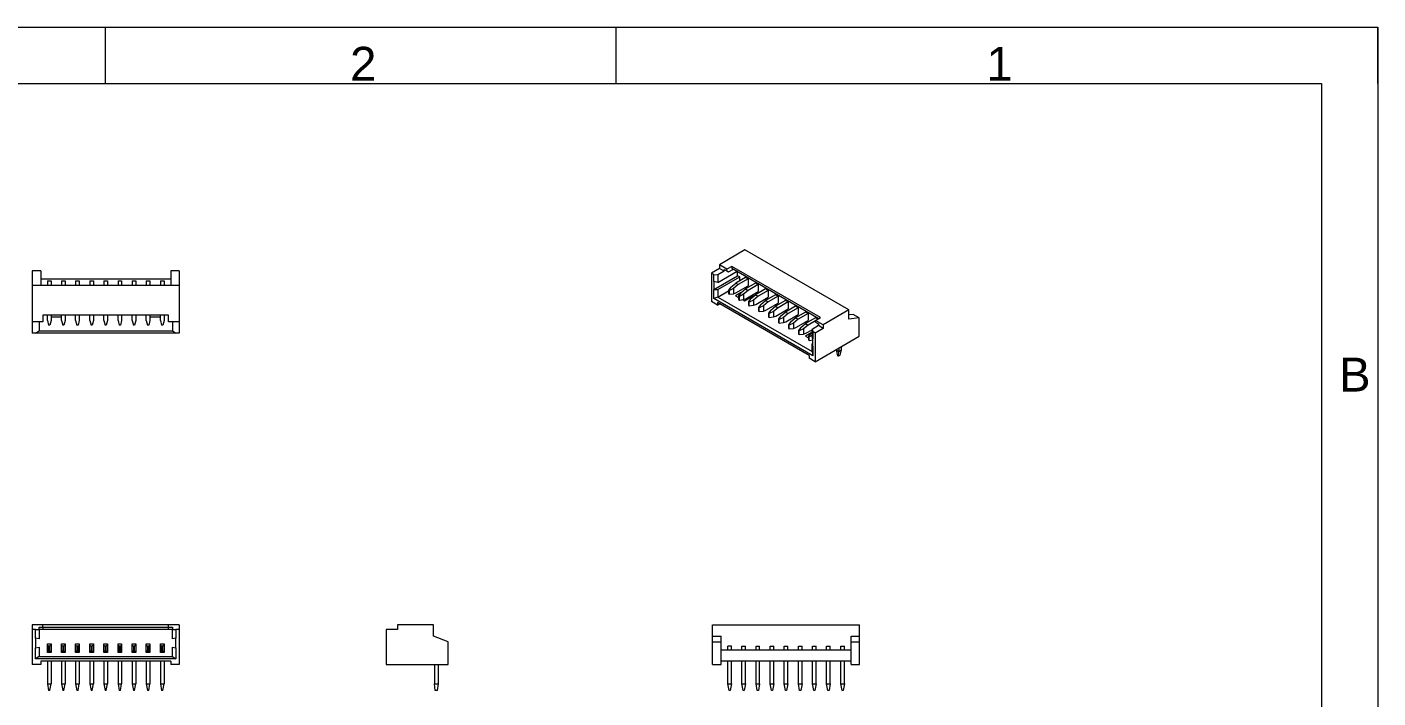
# Model space of a CAD drawing. Header units: millimetres. Extents: x 0 to 180, y 0 to 120.
# Drawn here: x 60.5 to 180, y 60.7 to 120 of the extents above; entities that cross this region are included whole.
import ezdxf

# ---------------------------------------------------------------- set-up
doc = ezdxf.new("R2010")
doc.units = ezdxf.units.MM
doc.layers.add('1', color=7, linetype='Continuous', true_color=0xffffff)
doc.layers.add('256', color=7, linetype='Continuous', true_color=0xffffff)
doc.styles.add('Arial monospaced for SAP', font='Arial monospaced for SAP')

msp = doc.modelspace()

# ---------------------------------------------------------------- linework, layer by layer
at = {"layer": '1', "color": 7, "linetype": 'Continuous', "lineweight": 13}
for p, q in [((123.986846, 100.280623), (121.724104, 98.974228)), ((133.179234, 94.973395), (123.986846, 100.280623)), ((60.927727, 98.427727), (60.927727, 97.127727)), ((61.677727, 98.427727), (60.927727, 98.427727)), ((61.677727, 98.427727), (61.677727, 97.127727)), ((73.177727, 98.427727), (73.177727, 97.127727)), ((73.927727, 98.427727), (73.177727, 98.427727)), ((73.927727, 98.427727), (73.927727, 97.127727)), ((121.724104, 98.647629), (121.016997, 98.239381)), ((121.016997, 98.239381), (121.016997, 95.708242)), ((121.229129, 98.116907), (121.016997, 98.239381)), ((121.229129, 98.116907), (121.582683, 98.076082)), ((121.229129, 97.484122), (121.229129, 98.116907)), ((122.148368, 98.40268), (121.582683, 98.076082)), ((121.582683, 97.402472), (123.297406, 98.392468)), ((121.582683, 98.076082), (121.582683, 97.402472)), ((121.724104, 98.974228), (121.724104, 98.647629)), ((122.395856, 98.586392), (121.724104, 98.974228)), ((122.148368, 98.40268), (121.724104, 98.647629)), ((122.148368, 98.56598), (122.395856, 98.423093)), ((122.148368, 98.40268), (122.148368, 98.56598)), ((122.82012, 98.831341), (122.395856, 98.586392)), ((122.395856, 98.423093), (122.395856, 98.586392)), ((122.395856, 98.423093), (122.537277, 98.341443)), ((122.537277, 98.341443), (122.961541, 98.586392)), ((122.82012, 98.831341), (122.82012, 98.668042)), ((130.669005, 94.299785), (122.82012, 98.831341)), ((122.82012, 98.668042), (130.52748, 94.218195)), ((123.315094, 97.994432), (123.315094, 98.38226)), ((73.927727, 97.127727), (60.927727, 97.127727)), ((60.927727, 97.127727), (60.927727, 93.927727)), ((61.677727, 97.727727), (73.177727, 97.727727)), ((62.267727, 97.546057), (62.267727, 97.127727)), ((62.267727, 97.546057), (62.587727, 97.546057)), ((62.587727, 97.546057), (62.587727, 97.127727)), ((63.517727, 97.546057), (63.517727, 97.127727)), ((63.517727, 97.546057), (63.837727, 97.546057)), ((63.837727, 97.546057), (63.837727, 97.127727)), ((64.767727, 97.546057), (64.767727, 97.127727)), ((64.767727, 97.546057), (65.087727, 97.546057)), ((65.087727, 97.546057), (65.087727, 97.127727)), ((66.017727, 97.546057), (66.017727, 97.127727)), ((66.017727, 97.546057), (66.337727, 97.546057)), ((66.337727, 97.546057), (66.337727, 97.127727)), ((67.267727, 97.546057), (67.267727, 97.127727)), ((67.267727, 97.546057), (67.587727, 97.546057)), ((67.587727, 97.546057), (67.587727, 97.127727)), ((68.517727, 97.546057), (68.517727, 97.127727)), ((68.517727, 97.546057), (68.837727, 97.546057)), ((68.837727, 97.546057), (68.837727, 97.127727)), ((69.767727, 97.546057), (69.767727, 97.127727)), ((69.767727, 97.546057), (70.087727, 97.546057)), ((70.087727, 97.546057), (70.087727, 97.127727)), ((71.017727, 97.546057), (71.017727, 97.127727)), ((71.017727, 97.546057), (71.337727, 97.546057)), ((71.337727, 97.546057), (71.337727, 97.127727)), ((72.267727, 97.546057), (72.267727, 97.127727)), ((72.267727, 97.546057), (72.587727, 97.546057)), ((72.587727, 97.546057), (72.587727, 97.127727)), ((73.927727, 97.127727), (73.927727, 93.927727)), ((121.229129, 96.7901), (123.315094, 97.994432)), ((121.229129, 97.484122), (121.229129, 96.7901)), ((121.582683, 97.402472), (121.229129, 97.484122)), ((121.582683, 96.7901), (123.527226, 97.912783)), ((122.742338, 97.002389), (122.537277, 96.728862)), ((122.968612, 96.871749), (122.607988, 96.688038)), ((122.742338, 97.002389), (123.166602, 97.345317)), ((123.392876, 97.214678), (122.968612, 96.871749)), ((122.968612, 96.871749), (122.968612, 96.409846)), ((124.050485, 97.855628), (123.166602, 97.345317)), ((123.166602, 97.345317), (123.392876, 97.214678)), ((123.180744, 96.479831), (124.27676, 97.112616)), ((123.527226, 97.912783), (123.315094, 97.994432)), ((124.27676, 97.724988), (123.392876, 97.214678)), ((123.527226, 97.553528), (123.527226, 97.912783)), ((123.626221, 96.492078), (124.050485, 96.835007)), ((124.138936, 96.886002), (124.011692, 96.959467)), ((124.27676, 97.724988), (124.050485, 97.855628)), ((124.934369, 97.345317), (124.050485, 96.835007)), ((124.050485, 96.835007), (124.27676, 96.704368)), ((124.27676, 97.724988), (124.27676, 97.112616)), ((125.160643, 97.214678), (124.27676, 96.704368)), ((125.160643, 97.214678), (124.934369, 97.345317)), ((125.818252, 96.835007), (124.934369, 96.324697)), ((125.160643, 97.214678), (125.160643, 96.602305)), ((126.044527, 96.704368), (125.818252, 96.835007)), ((121.547327, 95.402056), (121.016997, 95.708242)), ((121.229129, 96.7901), (121.582683, 96.7901)), ((121.229129, 95.994016), (121.229129, 96.7901)), ((121.582683, 96.11649), (121.229129, 95.994016)), ((129.997253, 90.931737), (121.229129, 95.994016)), ((129.679055, 90.952149), (121.547327, 95.647004)), ((121.547327, 95.647004), (121.547327, 95.402056)), ((121.582683, 96.7901), (121.582683, 96.11649)), ((121.582683, 96.11649), (122.537302, 96.66764)), ((121.582683, 96.11649), (129.926543, 91.29916)), ((122.607988, 96.688038), (122.537277, 96.728862)), ((122.537277, 96.728862), (122.537277, 96.402264)), ((122.537277, 96.402264), (122.607988, 96.361439)), ((122.607988, 96.361439), (122.607988, 96.688038)), ((122.607988, 96.361439), (122.968612, 96.409846)), ((122.968612, 96.409846), (123.180744, 96.479831)), ((123.661573, 96.520654), (123.155995, 96.228758)), ((123.155995, 96.228758), (123.42117, 96.075659)), ((123.626221, 96.492078), (123.42116, 96.218552)), ((123.491871, 96.177727), (123.42116, 96.218552)), ((123.42116, 96.218552), (123.42116, 95.891953)), ((123.42116, 95.891953), (123.491871, 95.851129)), ((123.852496, 96.361439), (123.491871, 96.177727)), ((123.491871, 95.851129), (123.491871, 96.177727)), ((123.491871, 95.851129), (123.852496, 95.899535)), ((123.750041, 95.885786), (123.933813, 95.779685)), ((124.27676, 96.704368), (123.852496, 96.361439)), ((123.852496, 96.361439), (123.852496, 95.899535)), ((123.852496, 95.899535), (124.064628, 95.969521)), ((123.933813, 95.779685), (124.746986, 96.249171)), ((124.064628, 95.969521), (125.160643, 96.602305)), ((124.510105, 95.981768), (124.305044, 95.708242)), ((124.375755, 95.667417), (124.305044, 95.708242)), ((124.305044, 95.708242), (124.305044, 95.381643)), ((124.365138, 96.143032), (124.46414, 96.085873)), ((124.736379, 95.851129), (124.375755, 95.667417)), ((124.375755, 95.340818), (124.375755, 95.667417)), ((124.510105, 95.981768), (124.934369, 96.324697)), ((124.746986, 96.249171), (124.647984, 96.306329)), ((125.160643, 96.194057), (124.736379, 95.851129)), ((124.736379, 95.851129), (124.736379, 95.389225)), ((125.022863, 96.375666), (124.895489, 96.449206)), ((124.934369, 96.324697), (125.160643, 96.194057)), ((124.948511, 95.45921), (126.044527, 96.091995)), ((126.044527, 96.704368), (125.160643, 96.194057)), ((125.393988, 95.471458), (125.818252, 95.814386)), ((126.044527, 95.683747), (125.620262, 95.340818)), ((125.906661, 95.865406), (125.779417, 95.93887)), ((126.702136, 96.324697), (125.818252, 95.814386)), ((125.818252, 95.814386), (126.044527, 95.683747)), ((126.044527, 96.704368), (126.044527, 96.091995)), ((126.92841, 96.194057), (126.044527, 95.683747)), ((126.92841, 96.194057), (126.702136, 96.324697)), ((127.586019, 95.814386), (126.702136, 95.304076)), ((126.92841, 96.194057), (126.92841, 95.581685)), ((127.812294, 95.683747), (126.92841, 95.173436)), ((127.812294, 95.683747), (127.586019, 95.814386)), ((127.812294, 95.683747), (127.812294, 95.071374)), ((61.877727, 94.527727), (61.877727, 93.927727)), ((72.977727, 94.527727), (61.877727, 94.527727)), ((62.267727, 94.027727), (62.267727, 94.527724)), ((62.587727, 94.527724), (62.587727, 94.027727)), ((63.517727, 94.027727), (63.517727, 94.527724)), ((63.837727, 94.527724), (63.837727, 94.027727)), ((64.767727, 94.027727), (64.767727, 94.527724)), ((65.087727, 94.527724), (65.087727, 94.027727)), ((66.017727, 94.027727), (66.017727, 94.527724)), ((66.337727, 94.527724), (66.337727, 94.027727)), ((67.267727, 94.027727), (67.267727, 94.527724)), ((67.587727, 94.527724), (67.587727, 94.027727)), ((68.517727, 94.027727), (68.517727, 94.527724)), ((68.837727, 94.527724), (68.837727, 94.027727)), ((69.767727, 94.027727), (69.767727, 94.527724)), ((70.087727, 94.527724), (70.087727, 94.027727)), ((71.017727, 94.027727), (71.017727, 94.527724)), ((71.337727, 94.527724), (71.337727, 94.027727)), ((72.267727, 94.027727), (72.267727, 94.527724)), ((72.587727, 94.527724), (72.587727, 94.027727)), ((72.977727, 93.927727), (72.977727, 94.527727)), ((121.547327, 95.402056), (121.759465, 95.524533)), ((124.305044, 95.381643), (124.375755, 95.340818)), ((124.375755, 95.340818), (124.736379, 95.389225)), ((124.736379, 95.389225), (124.948511, 95.45921)), ((125.393988, 95.471458), (125.188927, 95.197931)), ((125.188927, 95.197931), (125.188927, 94.871333)), ((125.259638, 95.157107), (125.188927, 95.197931)), ((125.188927, 94.871333), (125.259638, 94.830508)), ((125.620262, 95.340818), (125.259638, 95.157107)), ((125.259638, 94.830508), (125.259638, 95.157107)), ((125.259638, 94.830508), (125.620262, 94.878914)), ((125.620262, 95.340818), (125.620262, 94.878914)), ((125.620262, 94.878914), (125.832395, 94.9489)), ((125.832395, 94.9489), (126.92841, 95.581685)), ((126.277872, 94.961147), (126.072811, 94.687621)), ((126.072811, 94.687621), (126.072811, 94.361022)), ((126.143522, 94.646796), (126.072811, 94.687621)), ((126.504146, 94.830508), (126.143522, 94.646796)), ((126.143522, 94.320198), (126.143522, 94.646796)), ((126.277872, 94.961147), (126.702136, 95.304076)), ((126.92841, 95.173436), (126.504146, 94.830508)), ((126.504146, 94.830508), (126.504146, 94.368604)), ((126.504146, 94.368604), (126.716278, 94.43859)), ((126.790588, 95.35507), (126.663344, 95.428534)), ((126.702136, 95.304076), (126.92841, 95.173436)), ((126.716278, 94.43859), (127.812294, 95.071374)), ((127.161755, 94.450837), (126.956694, 94.177311)), ((127.161755, 94.450837), (127.586019, 94.793766)), ((127.812294, 94.663126), (127.388029, 94.320198)), ((127.674516, 94.844734), (127.547142, 94.918274)), ((128.469903, 95.304076), (127.586019, 94.793766)), ((127.586019, 94.793766), (127.812294, 94.663126)), ((127.600161, 93.928279), (128.696177, 94.561064)), ((128.696177, 95.173436), (127.812294, 94.663126)), ((128.696177, 95.173436), (128.469903, 95.304076)), ((129.353786, 94.793766), (128.469903, 94.283455)), ((128.696177, 95.173436), (128.696177, 94.561064)), ((129.58006, 94.663126), (128.696177, 94.152816)), ((129.58006, 94.663126), (129.353786, 94.793766)), ((129.58006, 94.663126), (129.58006, 94.050754)), ((133.179234, 94.973395), (130.916492, 93.667)), ((133.568143, 94.585559), (133.179233, 94.533743)), ((133.179234, 94.156898), (133.179234, 94.973395)), ((134.098473, 94.279373), (133.568143, 94.585559)), ((60.927727, 93.927727), (60.927727, 92.927727)), ((61.877727, 93.927727), (60.927727, 93.927727)), ((61.527727, 93.927727), (61.527727, 93.127727)), ((62.267727, 94.027727), (62.377727, 93.627727)), ((62.477727, 93.627727), (62.377727, 93.627727)), ((62.587727, 94.027727), (62.477727, 93.627727)), ((62.587737, 94.377727), (63.517718, 94.377727)), ((63.517727, 94.027727), (63.627727, 93.627727)), ((63.727727, 93.627727), (63.627727, 93.627727)), ((63.837727, 94.027727), (63.727727, 93.627727)), ((64.767727, 94.027727), (64.877727, 93.627727)), ((64.977727, 93.627727), (64.877727, 93.627727)), ((65.087727, 94.027727), (64.977727, 93.627727)), ((66.017727, 94.027727), (66.127727, 93.627727)), ((66.227727, 93.627727), (66.127727, 93.627727)), ((66.337727, 94.027727), (66.227727, 93.627727)), ((67.267727, 94.027727), (67.377727, 93.627727)), ((67.477727, 93.627727), (67.377727, 93.627727)), ((67.587727, 94.027727), (67.477727, 93.627727)), ((68.517727, 94.027727), (68.627727, 93.627727)), ((68.727727, 93.627727), (68.627727, 93.627727)), ((68.837727, 94.027727), (68.727727, 93.627727)), ((69.767727, 94.027727), (69.877727, 93.627727)), ((69.977727, 93.627727), (69.877727, 93.627727)), ((70.087727, 94.027727), (69.977727, 93.627727)), ((71.017727, 94.027727), (71.127727, 93.627727)), ((71.227727, 93.627727), (71.127727, 93.627727)), ((71.337727, 94.027727), (71.227727, 93.627727)), ((71.337737, 94.377727), (72.267718, 94.377727)), ((72.267727, 94.027727), (72.377727, 93.627727)), ((72.477727, 93.627727), (72.377727, 93.627727)), ((72.587727, 94.027727), (72.477727, 93.627727)), ((73.927727, 93.927727), (72.977727, 93.927727)), ((73.327727, 93.927727), (73.327727, 93.127727)), ((73.927727, 93.927727), (73.927727, 92.927727)), ((126.072811, 94.361022), (126.143522, 94.320198)), ((126.143522, 94.320198), (126.504146, 94.368604)), ((127.027405, 94.136486), (126.956694, 94.177311)), ((126.956694, 94.177311), (126.956694, 93.850712)), ((126.956694, 93.850712), (127.027405, 93.809887)), ((127.388029, 94.320198), (127.027405, 94.136486)), ((127.027405, 93.809887), (127.027405, 94.136486)), ((127.027405, 93.809887), (127.388029, 93.858294)), ((127.388029, 94.320198), (127.388029, 93.858294)), ((127.388029, 93.858294), (127.600161, 93.928279)), ((128.045639, 93.940527), (127.840578, 93.667)), ((127.911288, 93.626175), (127.840578, 93.667)), ((127.840578, 93.667), (127.840578, 93.340402)), ((127.840578, 93.340402), (127.911288, 93.299577)), ((128.271913, 93.809887), (127.911288, 93.626175)), ((127.911288, 93.299577), (127.911288, 93.626175)), ((127.911288, 93.299577), (128.271913, 93.347983)), ((128.045639, 93.940527), (128.469903, 94.283455)), ((128.696177, 94.152816), (128.271913, 93.809887)), ((128.271913, 93.809887), (128.271913, 93.347983)), ((128.271913, 93.347983), (128.484045, 93.417969)), ((128.558183, 94.334549), (128.430939, 94.408013)), ((128.469903, 94.283455), (128.696177, 94.152816)), ((128.484045, 93.417969), (129.58006, 94.050754)), ((128.929522, 93.430216), (128.724461, 93.15669)), ((129.155796, 93.299577), (128.795172, 93.115865)), ((128.929522, 93.430216), (129.353786, 93.773145)), ((129.58006, 93.642505), (129.155796, 93.299577)), ((129.155796, 93.299577), (129.155796, 92.837673)), ((129.442111, 93.824213), (129.314867, 93.897677)), ((130.23767, 94.283455), (129.353786, 93.773145)), ((129.353786, 93.773145), (129.58006, 93.642505)), ((130.244741, 94.026259), (129.58006, 93.642505)), ((130.492228, 93.585351), (129.926543, 93.258752)), ((129.926543, 93.258752), (129.997253, 93.054628)), ((129.926543, 92.585142), (129.926543, 93.258752)), ((130.916492, 93.340402), (130.209386, 92.932153)), ((130.439195, 94.167104), (130.23767, 94.283455)), ((130.244741, 94.054836), (130.669005, 94.299785)), ((130.244741, 93.891537), (130.244741, 94.054836)), ((130.916492, 93.667), (130.244741, 94.054836)), ((130.244741, 93.891537), (130.492228, 93.74865)), ((130.463944, 93.764983), (130.463944, 93.569024)), ((130.492228, 93.74865), (130.492228, 93.585351)), ((130.916492, 93.340402), (130.492228, 93.585351)), ((130.916492, 93.667), (130.916492, 93.340402)), ((134.098473, 94.279373), (133.179234, 94.156898)), ((134.098473, 92.64638), (134.098473, 94.279373)), ((61.227727, 92.927727), (60.927727, 92.927727)), ((61.227727, 92.927727), (61.527727, 93.127727)), ((73.627727, 92.927727), (61.227727, 92.927727)), ((61.527727, 93.127727), (73.327727, 93.127727)), ((73.327727, 93.127727), (73.627727, 92.927727)), ((73.927727, 92.927727), (73.627727, 92.927727)), ((128.795172, 93.115865), (128.724461, 93.15669)), ((128.724461, 93.15669), (128.724461, 92.830091)), ((128.724461, 92.830091), (128.795172, 92.789266)), ((128.795172, 92.789266), (128.795172, 93.115865)), ((128.795172, 92.789266), (129.155796, 92.837673)), ((129.155796, 92.837673), (129.367928, 92.907658)), ((129.848757, 92.948481), (129.34318, 92.656586)), ((129.34318, 92.656586), (129.608355, 92.503487)), ((129.367928, 92.907658), (129.926537, 93.230171)), ((129.813406, 92.919906), (129.608345, 92.64638)), ((129.608345, 92.64638), (129.608345, 92.319781)), ((129.679055, 92.605555), (129.608345, 92.64638)), ((129.608345, 92.319781), (129.679055, 92.278956)), ((129.92654, 92.73163), (129.679055, 92.605555)), ((129.679055, 92.278956), (129.679055, 92.605555)), ((129.679055, 92.278956), (129.99725, 92.321667)), ((129.813406, 92.919906), (129.926545, 93.011355)), ((129.997253, 92.421843), (129.926543, 92.585142)), ((129.937226, 92.313613), (129.997251, 92.278957)), ((129.997253, 93.054628), (129.997253, 92.421843)), ((130.209386, 92.932153), (129.997253, 93.054628)), ((129.997253, 91.727821), (129.997253, 92.421843)), ((130.209386, 92.932153), (130.209386, 90.401014)), ((130.209386, 90.401014), (134.098473, 92.64638)), ((129.679055, 90.952149), (129.679055, 90.7072)), ((129.926543, 91.97277), (129.997276, 92.013607)), ((129.926543, 91.29916), (129.926543, 91.97277)), ((129.926543, 91.97277), (129.997253, 91.727821)), ((129.926543, 91.29916), (129.997253, 90.931737)), ((129.997253, 91.727821), (129.997253, 90.931737)), ((132.05847, 91.468583), (132.05847, 91.435923)), ((132.05847, 91.435923), (132.284744, 91.305284)), ((132.05847, 91.435923), (132.189284, 90.931737)), ((132.259995, 90.890912), (132.189284, 90.931737)), ((132.259995, 90.890912), (132.284744, 91.305284)), ((132.401417, 90.972562), (132.259995, 90.890912)), ((132.284744, 91.599223), (132.284744, 91.305284)), ((132.284744, 91.305284), (132.532231, 91.448171)), ((132.401417, 90.972562), (132.532231, 91.448171)), ((132.532231, 91.448171), (132.532231, 91.74211)), ((130.209386, 90.401014), (129.679055, 90.7072)), ((60.927727, 67.109545), (60.927727, 66.709545)), ((61.877727, 67.109545), (60.927727, 67.109545)), ((72.977727, 67.109545), (61.877727, 67.109545)), ((61.877727, 66.909545), (61.877727, 67.109545)), ((72.977727, 66.909545), (72.977727, 67.109545)), ((73.927727, 67.109545), (72.977727, 67.109545)), ((73.927727, 67.109545), (73.927727, 66.709545)), ((93.241452, 67.109545), (93.241452, 66.709545)), ((96.441452, 67.109545), (93.241452, 67.109545)), ((96.441452, 66.109545), (96.441452, 67.109545)), ((121.128446, 66.109545), (121.128446, 67.109545)), ((121.128446, 67.109545), (134.128446, 67.109545)), ((134.128446, 66.109545), (134.128446, 67.109545)), ((60.927727, 66.709545), (60.927727, 63.609545)), ((61.227727, 66.709545), (60.927727, 66.709545)), ((61.227727, 66.709545), (61.527727, 66.709545)), ((61.227727, 65.934545), (61.227727, 66.709545)), ((61.227727, 65.934545), (61.227727, 65.084545)), ((61.527727, 65.884545), (61.227727, 65.934545)), ((61.527727, 66.709545), (61.527727, 66.909545)), ((61.527727, 66.909545), (61.877727, 66.909545)), ((61.877727, 66.709545), (61.527727, 66.709545)), ((61.527727, 66.709545), (61.527727, 65.884545)), ((61.877727, 66.909545), (72.977727, 66.909545)), ((61.877727, 66.909545), (61.877727, 66.709545)), ((72.977727, 66.709545), (61.877727, 66.709545)), ((72.977727, 66.709545), (72.977727, 66.909545)), ((72.977727, 66.909545), (73.327727, 66.909545)), ((73.327727, 66.709545), (72.977727, 66.709545)), ((73.327727, 66.909545), (73.327727, 66.709545)), ((73.327727, 66.709545), (73.627727, 66.709545)), ((73.327727, 65.884545), (73.327727, 66.709545)), ((73.627727, 65.934545), (73.327727, 65.884545)), ((73.927727, 66.709545), (73.627727, 66.709545)), ((73.627727, 66.709545), (73.627727, 65.934545)), ((73.627727, 65.084545), (73.627727, 65.934545)), ((73.927727, 66.709545), (73.927727, 63.609545)), ((92.241452, 66.709545), (92.241452, 63.609545)), ((93.241452, 66.709545), (92.241452, 66.709545)), ((97.741452, 65.609545), (96.441452, 66.109545)), ((121.128446, 66.109545), (121.878446, 66.109545)), ((121.128446, 65.609545), (121.128446, 66.109545)), ((121.878446, 65.609545), (121.878446, 66.109545)), ((133.378446, 65.609545), (133.378446, 66.109545)), ((133.378446, 66.109545), (134.128446, 66.109545)), ((134.128446, 65.609545), (134.128446, 66.109545)), ((61.227727, 65.084545), (61.527727, 65.134545)), ((61.227727, 64.109545), (61.227727, 65.084545)), ((61.527727, 65.134545), (61.527727, 64.309545)), ((62.267727, 65.434545), (62.587727, 65.434545)), ((62.267727, 65.314545), (62.267727, 65.434545)), ((62.267727, 64.748831), (62.267727, 65.314545)), ((62.267727, 65.314545), (62.377727, 65.234545)), ((62.377727, 64.834545), (62.267727, 64.748831)), ((62.267727, 64.684545), (62.267727, 64.748831)), ((62.587727, 64.684545), (62.267727, 64.684545)), ((62.377727, 65.234545), (62.377727, 64.834545)), ((62.477727, 65.234545), (62.377727, 65.234545)), ((62.377727, 64.834545), (62.477727, 64.834545)), ((62.587727, 65.314545), (62.477727, 65.234545)), ((62.477727, 64.834545), (62.477727, 65.234545)), ((62.477727, 64.834545), (62.587727, 64.748831)), ((62.587727, 65.434545), (62.587727, 65.314545)), ((62.587727, 65.314545), (62.587727, 64.748831)), ((62.587727, 64.748831), (62.587727, 64.684545)), ((63.517727, 65.434545), (63.837727, 65.434545)), ((63.517727, 65.314545), (63.517727, 65.434545)), ((63.517727, 64.748831), (63.517727, 65.314545)), ((63.517727, 65.314545), (63.627727, 65.234545)), ((63.627727, 64.834545), (63.517727, 64.748831)), ((63.517727, 64.684545), (63.517727, 64.748831)), ((63.837727, 64.684545), (63.517727, 64.684545)), ((63.627727, 65.234545), (63.627727, 64.834545)), ((63.727727, 65.234545), (63.627727, 65.234545)), ((63.627727, 64.834545), (63.727727, 64.834545)), ((63.837727, 65.314545), (63.727727, 65.234545)), ((63.727727, 64.834545), (63.727727, 65.234545)), ((63.727727, 64.834545), (63.837727, 64.748831)), ((63.837727, 65.434545), (63.837727, 65.314545)), ((63.837727, 65.314545), (63.837727, 64.748831)), ((63.837727, 64.748831), (63.837727, 64.684545)), ((64.767727, 65.434545), (65.087727, 65.434545)), ((64.767727, 65.314545), (64.767727, 65.434545)), ((64.767727, 64.748831), (64.767727, 65.314545)), ((64.767727, 65.314545), (64.877727, 65.234545)), ((64.877727, 64.834545), (64.767727, 64.748831)), ((64.767727, 64.684545), (64.767727, 64.748831)), ((65.087727, 64.684545), (64.767727, 64.684545)), ((64.877727, 65.234545), (64.877727, 64.834545)), ((64.977727, 65.234545), (64.877727, 65.234545)), ((64.877727, 64.834545), (64.977727, 64.834545)), ((65.087727, 65.314545), (64.977727, 65.234545)), ((64.977727, 64.834545), (64.977727, 65.234545)), ((64.977727, 64.834545), (65.087727, 64.748831)), ((65.087727, 65.434545), (65.087727, 65.314545)), ((65.087727, 65.314545), (65.087727, 64.748831)), ((65.087727, 64.748831), (65.087727, 64.684545)), ((66.017727, 65.434545), (66.337727, 65.434545)), ((66.017727, 65.314545), (66.017727, 65.434545)), ((66.017727, 65.314545), (66.127727, 65.234545)), ((66.017727, 64.748831), (66.017727, 65.314545)), ((66.127727, 64.834545), (66.017727, 64.748831)), ((66.017727, 64.684545), (66.017727, 64.748831)), ((66.337727, 64.684545), (66.017727, 64.684545)), ((66.127727, 65.234545), (66.127727, 64.834545)), ((66.227727, 65.234545), (66.127727, 65.234545)), ((66.127727, 64.834545), (66.227727, 64.834545)), ((66.337727, 65.314545), (66.227727, 65.234545)), ((66.227727, 64.834545), (66.227727, 65.234545)), ((66.227727, 64.834545), (66.337727, 64.748831)), ((66.337727, 65.434545), (66.337727, 65.314545)), ((66.337727, 65.314545), (66.337727, 64.748831)), ((66.337727, 64.748831), (66.337727, 64.684545)), ((67.267727, 65.434545), (67.587727, 65.434545)), ((67.267727, 65.314545), (67.267727, 65.434545)), ((67.267727, 65.314545), (67.377727, 65.234545)), ((67.267727, 64.748831), (67.267727, 65.314545)), ((67.377727, 64.834545), (67.267727, 64.748831)), ((67.267727, 64.684545), (67.267727, 64.748831)), ((67.587727, 64.684545), (67.267727, 64.684545)), ((67.377727, 65.234545), (67.377727, 64.834545)), ((67.477727, 65.234545), (67.377727, 65.234545)), ((67.377727, 64.834545), (67.477727, 64.834545)), ((67.587727, 65.314545), (67.477727, 65.234545)), ((67.477727, 64.834545), (67.477727, 65.234545)), ((67.477727, 64.834545), (67.587727, 64.748831)), ((67.587727, 65.434545), (67.587727, 65.314545)), ((67.587727, 65.314545), (67.587727, 64.748831)), ((67.587727, 64.748831), (67.587727, 64.684545)), ((68.517727, 65.434545), (68.837727, 65.434545)), ((68.517727, 65.314545), (68.517727, 65.434545)), ((68.517727, 64.748831), (68.517727, 65.314545)), ((68.517727, 65.314545), (68.627727, 65.234545)), ((68.627727, 64.834545), (68.517727, 64.748831)), ((68.517727, 64.684545), (68.517727, 64.748831)), ((68.837727, 64.684545), (68.517727, 64.684545)), ((68.627727, 65.234545), (68.627727, 64.834545)), ((68.727727, 65.234545), (68.627727, 65.234545)), ((68.627727, 64.834545), (68.727727, 64.834545)), ((68.837727, 65.314545), (68.727727, 65.234545)), ((68.727727, 64.834545), (68.727727, 65.234545)), ((68.727727, 64.834545), (68.837727, 64.748831)), ((68.837727, 65.434545), (68.837727, 65.314545)), ((68.837727, 65.314545), (68.837727, 64.748831)), ((68.837727, 64.748831), (68.837727, 64.684545)), ((69.767727, 65.434545), (70.087727, 65.434545)), ((69.767727, 65.314545), (69.767727, 65.434545)), ((69.767727, 65.314545), (69.877727, 65.234545)), ((69.767727, 64.748831), (69.767727, 65.314545)), ((69.877727, 64.834545), (69.767727, 64.748831)), ((69.767727, 64.684545), (69.767727, 64.748831)), ((70.087727, 64.684545), (69.767727, 64.684545)), ((69.977727, 65.234545), (69.877727, 65.234545)), ((69.877727, 65.234545), (69.877727, 64.834545)), ((69.877727, 64.834545), (69.977727, 64.834545)), ((70.087727, 65.314545), (69.977727, 65.234545)), ((69.977727, 64.834545), (69.977727, 65.234545)), ((69.977727, 64.834545), (70.087727, 64.748831)), ((70.087727, 65.434545), (70.087727, 65.314545)), ((70.087727, 65.314545), (70.087727, 64.748831)), ((70.087727, 64.748831), (70.087727, 64.684545)), ((71.017727, 65.434545), (71.337727, 65.434545)), ((71.017727, 65.314545), (71.017727, 65.434545)), ((71.017727, 64.748831), (71.017727, 65.314545)), ((71.017727, 65.314545), (71.127727, 65.234545)), ((71.127727, 64.834545), (71.017727, 64.748831)), ((71.017727, 64.684545), (71.017727, 64.748831)), ((71.337727, 64.684545), (71.017727, 64.684545)), ((71.127727, 65.234545), (71.127727, 64.834545)), ((71.227727, 65.234545), (71.127727, 65.234545)), ((71.127727, 64.834545), (71.227727, 64.834545)), ((71.337727, 65.314545), (71.227727, 65.234545)), ((71.227727, 64.834545), (71.227727, 65.234545)), ((71.227727, 64.834545), (71.337727, 64.748831)), ((71.337727, 65.434545), (71.337727, 65.314545)), ((71.337727, 65.314545), (71.337727, 64.748831)), ((71.337727, 64.748831), (71.337727, 64.684545)), ((72.267727, 65.434545), (72.587727, 65.434545)), ((72.267727, 65.314545), (72.267727, 65.434545)), ((72.267727, 64.748831), (72.267727, 65.314545)), ((72.267727, 65.314545), (72.377727, 65.234545)), ((72.377727, 64.834545), (72.267727, 64.748831)), ((72.267727, 64.684545), (72.267727, 64.748831)), ((72.587727, 64.684545), (72.267727, 64.684545)), ((72.377727, 65.234545), (72.377727, 64.834545)), ((72.477727, 65.234545), (72.377727, 65.234545)), ((72.377727, 64.834545), (72.477727, 64.834545)), ((72.587727, 65.314545), (72.477727, 65.234545)), ((72.477727, 64.834545), (72.477727, 65.234545)), ((72.477727, 64.834545), (72.587727, 64.748831)), ((72.587727, 65.434545), (72.587727, 65.314545)), ((72.587727, 65.314545), (72.587727, 64.748831)), ((72.587727, 64.748831), (72.587727, 64.684545)), ((73.327727, 65.134545), (73.627727, 65.084545)), ((73.327727, 64.309545), (73.327727, 65.134545)), ((73.627727, 65.084545), (73.627727, 64.109545)), ((97.741452, 63.609545), (97.741452, 65.609545)), ((121.128446, 65.609545), (121.878446, 65.609545)), ((121.128446, 63.609545), (121.128446, 65.609545)), ((121.878446, 63.609545), (121.878446, 65.609545)), ((133.378446, 64.884545), (121.878446, 64.884545)), ((122.468446, 64.884545), (122.468446, 65.234545)), ((122.788446, 65.234545), (122.468446, 65.234545)), ((122.788446, 64.884545), (122.788446, 65.234545)), ((123.718446, 64.884545), (123.718446, 65.234545)), ((123.718446, 65.234545), (124.038446, 65.234545)), ((124.038446, 64.884545), (124.038446, 65.234545)), ((124.968446, 64.884545), (124.968446, 65.234545)), ((124.968446, 65.234545), (125.288446, 65.234545)), ((125.288446, 64.884545), (125.288446, 65.234545)), ((126.218446, 64.884545), (126.218446, 65.234545)), ((126.218446, 65.234545), (126.538446, 65.234545)), ((126.538446, 64.884545), (126.538446, 65.234545)), ((127.468446, 64.884545), (127.468446, 65.234545)), ((127.468446, 65.234545), (127.788446, 65.234545)), ((127.788446, 64.884545), (127.788446, 65.234545)), ((128.718446, 64.884545), (128.718446, 65.234545)), ((128.718446, 65.234545), (129.038446, 65.234545)), ((129.038446, 64.884545), (129.038446, 65.234545)), ((129.968446, 64.884545), (129.968446, 65.234545)), ((129.968446, 65.234545), (130.288446, 65.234545)), ((130.288446, 64.884545), (130.288446, 65.234545)), ((131.218446, 64.884545), (131.218446, 65.234545)), ((131.218446, 65.234545), (131.538446, 65.234545)), ((131.538446, 64.884545), (131.538446, 65.234545)), ((132.468446, 64.884545), (132.468446, 65.234545)), ((132.468446, 65.234545), (132.788446, 65.234545)), ((132.788446, 64.884545), (132.788446, 65.234545)), ((133.378446, 63.609545), (133.378446, 65.609545)), ((133.378446, 65.609545), (134.128446, 65.609545)), ((134.128446, 63.609545), (134.128446, 65.609545)), ((61.677727, 63.609545), (60.927727, 63.609545)), ((61.527727, 64.309545), (61.227727, 64.109545)), ((73.627727, 64.109545), (61.227727, 64.109545)), ((61.527727, 64.309545), (73.327727, 64.309545)), ((61.677727, 63.909545), (61.677727, 63.609545)), ((73.177727, 63.909545), (61.677727, 63.909545)), ((62.267727, 63.909545), (62.267727, 61.909545)), ((62.587727, 63.909545), (62.587727, 61.909545)), ((63.517727, 63.909545), (63.517727, 61.909545)), ((63.837727, 63.909545), (63.837727, 61.909545)), ((64.767727, 63.909545), (64.767727, 61.909545)), ((65.087727, 63.909545), (65.087727, 61.909545)), ((66.017727, 63.909545), (66.017727, 61.909545)), ((66.337727, 63.909545), (66.337727, 61.909545)), ((67.267727, 63.909545), (67.267727, 61.909545)), ((67.587727, 63.909545), (67.587727, 61.909545)), ((68.517727, 63.909545), (68.517727, 61.909545)), ((68.837727, 63.909545), (68.837727, 61.909545)), ((69.767727, 63.909545), (69.767727, 61.909545)), ((70.087727, 63.909545), (70.087727, 61.909545)), ((71.017727, 63.909545), (71.017727, 61.909545)), ((71.337727, 63.909545), (71.337727, 61.909545)), ((72.267727, 63.909545), (72.267727, 61.909545)), ((72.587727, 63.909545), (72.587727, 61.909545)), ((73.177727, 63.909545), (73.177727, 63.609545)), ((73.927727, 63.609545), (73.177727, 63.609545)), ((73.327727, 64.309545), (73.627727, 64.109545)), ((92.241452, 63.609545), (97.741452, 63.609545)), ((96.516452, 63.609545), (96.516452, 61.909545)), ((96.866452, 61.909545), (96.866452, 63.609545)), ((121.128446, 63.609545), (121.878446, 63.609545)), ((133.378446, 63.909545), (121.878446, 63.909545)), ((122.468446, 61.909545), (122.468446, 63.909545)), ((122.788446, 61.909545), (122.788446, 63.909545)), ((123.718446, 61.909545), (123.718446, 63.909545)), ((124.038446, 61.909545), (124.038446, 63.909545)), ((124.968446, 61.909545), (124.968446, 63.909545)), ((125.288446, 61.909545), (125.288446, 63.909545)), ((126.218446, 61.909545), (126.218446, 63.909545)), ((126.538446, 61.909545), (126.538446, 63.909545)), ((127.468446, 61.909545), (127.468446, 63.909545)), ((127.788446, 61.909545), (127.788446, 63.909545)), ((128.718446, 61.909545), (128.718446, 63.909545)), ((129.038446, 61.909545), (129.038446, 63.909545)), ((129.968446, 61.909545), (129.968446, 63.909545)), ((130.288446, 61.909545), (130.288446, 63.909545)), ((131.218446, 61.909545), (131.218446, 63.909545)), ((131.538446, 61.909545), (131.538446, 63.909545)), ((132.468446, 61.909545), (132.468446, 63.909545)), ((132.788446, 61.909545), (132.788446, 63.909545)), ((133.378446, 63.609545), (134.128446, 63.609545)), ((62.267727, 61.909545), (62.377727, 61.309545)), ((62.267727, 61.909545), (62.587727, 61.909545)), ((62.477727, 61.309545), (62.377727, 61.309545)), ((62.477727, 61.309545), (62.587727, 61.909545)), ((63.517727, 61.909545), (63.627727, 61.309545)), ((63.517727, 61.909545), (63.837727, 61.909545)), ((63.727727, 61.309545), (63.627727, 61.309545)), ((63.727727, 61.309545), (63.837727, 61.909545)), ((64.767727, 61.909545), (65.087727, 61.909545)), ((64.767727, 61.909545), (64.877727, 61.309545)), ((64.977727, 61.309545), (64.877727, 61.309545)), ((64.977727, 61.309545), (65.087727, 61.909545)), ((66.017727, 61.909545), (66.337727, 61.909545)), ((66.017727, 61.909545), (66.127727, 61.309545)), ((66.227727, 61.309545), (66.127727, 61.309545)), ((66.227727, 61.309545), (66.337727, 61.909545)), ((67.267727, 61.909545), (67.587727, 61.909545)), ((67.267727, 61.909545), (67.377727, 61.309545)), ((67.477727, 61.309545), (67.377727, 61.309545)), ((67.477727, 61.309545), (67.587727, 61.909545)), ((68.517727, 61.909545), (68.837727, 61.909545)), ((68.517727, 61.909545), (68.627727, 61.309545)), ((68.727727, 61.309545), (68.627727, 61.309545)), ((68.727727, 61.309545), (68.837727, 61.909545)), ((69.767727, 61.909545), (69.877727, 61.309545)), ((69.767727, 61.909545), (70.087727, 61.909545)), ((69.977727, 61.309545), (69.877727, 61.309545)), ((69.977727, 61.309545), (70.087727, 61.909545)), ((71.017727, 61.909545), (71.127727, 61.309545)), ((71.017727, 61.909545), (71.337727, 61.909545)), ((71.227727, 61.309545), (71.127727, 61.309545)), ((71.227727, 61.309545), (71.337727, 61.909545)), ((72.267727, 61.909545), (72.587727, 61.909545)), ((72.267727, 61.909545), (72.377727, 61.309545)), ((72.477727, 61.309545), (72.377727, 61.309545)), ((72.477727, 61.309545), (72.587727, 61.909545)), ((96.516452, 61.909545), (96.866452, 61.909545)), ((96.591452, 61.309545), (96.516452, 61.909545)), ((96.791452, 61.309545), (96.591452, 61.309545)), ((96.791452, 61.309545), (96.866452, 61.909545)), ((122.468446, 61.909545), (122.788446, 61.909545)), ((122.578446, 61.309545), (122.468446, 61.909545)), ((122.678446, 61.309545), (122.578446, 61.309545)), ((122.788446, 61.909545), (122.678446, 61.309545)), ((123.718446, 61.909545), (124.038446, 61.909545)), ((123.828446, 61.309545), (123.718446, 61.909545)), ((123.928446, 61.309545), (123.828446, 61.309545)), ((124.038446, 61.909545), (123.928446, 61.309545)), ((125.078446, 61.309545), (124.968446, 61.909545)), ((124.968446, 61.909545), (125.288446, 61.909545)), ((125.178446, 61.309545), (125.078446, 61.309545)), ((125.288446, 61.909545), (125.178446, 61.309545)), ((126.328446, 61.309545), (126.218446, 61.909545)), ((126.218446, 61.909545), (126.538446, 61.909545)), ((126.428446, 61.309545), (126.328446, 61.309545)), ((126.538446, 61.909545), (126.428446, 61.309545)), ((127.578446, 61.309545), (127.468446, 61.909545)), ((127.468446, 61.909545), (127.788446, 61.909545)), ((127.678446, 61.309545), (127.578446, 61.309545)), ((127.788446, 61.909545), (127.678446, 61.309545)), ((128.828446, 61.309545), (128.718446, 61.909545)), ((128.718446, 61.909545), (129.038446, 61.909545)), ((128.928446, 61.309545), (128.828446, 61.309545)), ((129.038446, 61.909545), (128.928446, 61.309545)), ((130.078446, 61.309545), (129.968446, 61.909545)), ((129.968446, 61.909545), (130.288446, 61.909545)), ((130.178446, 61.309545), (130.078446, 61.309545)), ((130.288446, 61.909545), (130.178446, 61.309545)), ((131.328446, 61.309545), (131.218446, 61.909545)), ((131.218446, 61.909545), (131.538446, 61.909545)), ((131.428446, 61.309545), (131.328446, 61.309545)), ((131.538446, 61.909545), (131.428446, 61.309545)), ((132.578446, 61.309545), (132.468446, 61.909545)), ((132.468446, 61.909545), (132.788446, 61.909545)), ((132.678446, 61.309545), (132.578446, 61.309545)), ((132.788446, 61.909545), (132.678446, 61.309545))]:
    msp.add_line(p, q, dxfattribs=at)
at = {"layer": '256', "color": 163, "linetype": 'Continuous', "lineweight": 18}
for p, q in [((0, 120), (180, 120)), ((67.4, 115), (67.4, 120)), ((112.6, 115), (112.6, 120)), ((175, 120), (180, 120)), ((180, 120), (180, 0)), ((180, 115), (180, 120)), ((5, 115), (175, 115)), ((175, 115), (175, 5))]:
    msp.add_line(p, q, dxfattribs=at)

# ---------------------------------------------------------------- texts
at = {"layer": '256', "color": 18, "linetype": 'Continuous', "lineweight": 13, "char_height": 3, "attachment_point": 7, "line_spacing_factor": 1.018261, "style": 'Arial monospaced for SAP'}
for s, insert in [('\\fArial monospaced for SAP|b0|i0;\\W1.0000;2', (89.051497, 115.247962)), ('\\fArial monospaced for SAP|b0|i0;\\W1.0000;1', (145.351497, 115.247962)), ('\\fArial monospaced for SAP|b0|i0;\\W1.0000;B', (176.551497, 87.755125))]:
    msp.add_mtext(s, dxfattribs=dict(at, insert=insert))

doc.saveas('drawing.dxf')
